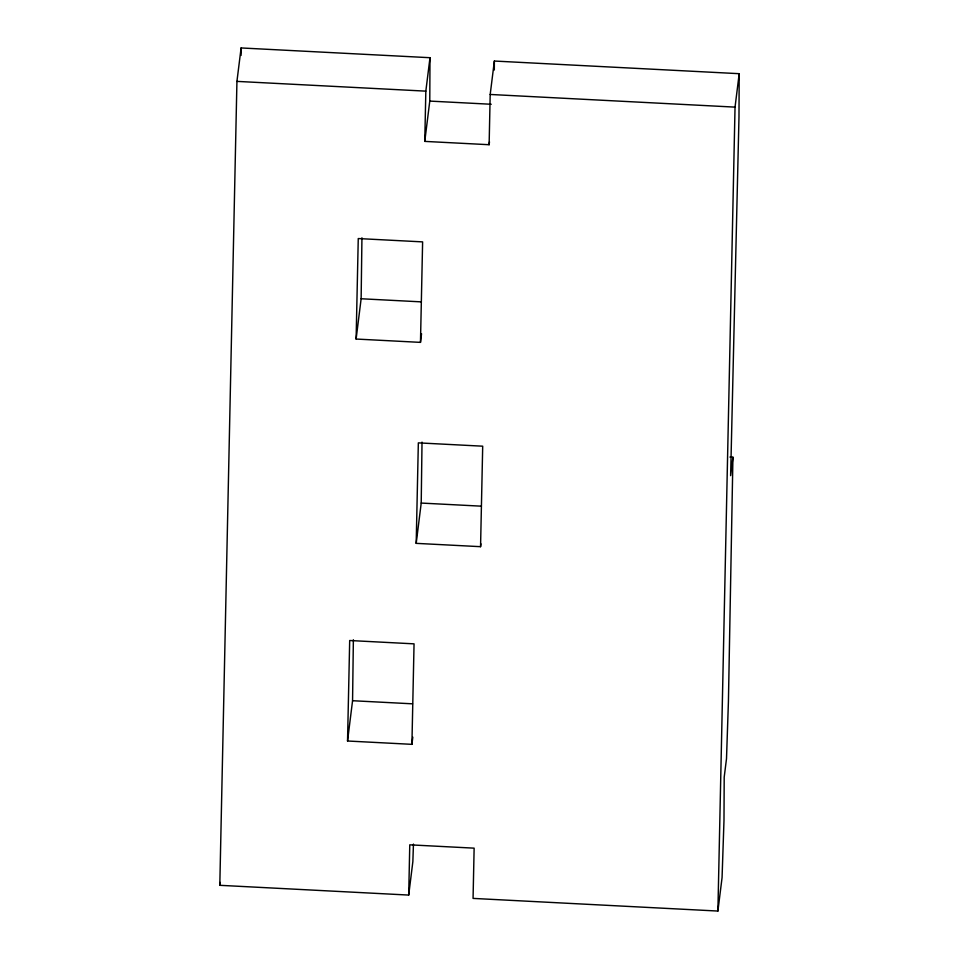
<?xml version="1.0" encoding="UTF-8"?>
<svg xmlns="http://www.w3.org/2000/svg" width="959" height="959" viewBox="0 0 959 959"><rect width="100%" height="100%" fill="white"/><g stroke="black" fill="none" stroke-linecap="round" stroke-linejoin="round"><path stroke-width="1.44" d="M241.069 55.43L241.105 47.95L429.992 57.708L429.776 101.091L424.765 141.393L489.126 144.713L489.486 141.836M412.802 737.147L411.914 744.34L347.542 741.007L352.564 700.717L353.368 639.761M421.552 333.732L420.474 342.375L356.113 339.042L361.135 298.752L361.939 237.796M480.915 543.801L480.555 546.678L416.194 543.357L421.217 503.067L422.02 442.111M494.317 70.007L494.364 61.04L739.197 73.687L738.981 117.07L730.626 475.652L732.928 457.215L729.955 457.071M732.928 457.215L728.42 701.592L726.502 758.701L724.201 777.126L723.985 820.508L722.067 877.617L717.895 911.05L473.063 898.403L474.13 848.152L409.769 844.831L408.702 895.071L219.803 885.313L236.933 81.383L241.105 47.95M347.542 741.007L349.687 640.516L414.048 643.849L411.914 744.34M356.113 339.042L358.258 238.551L422.619 241.884L420.474 342.375M416.194 543.357L418.34 442.866L482.701 446.187L480.555 546.678M424.765 141.393L425.832 91.141L429.992 57.708M489.126 144.713L490.193 94.462L494.364 61.04M717.895 911.05L735.038 107.12L739.197 73.687M413.449 844.076L412.861 861.638L408.702 895.071M219.803 885.313L220.162 882.412M236.933 81.383L425.832 91.141M490.193 94.462L735.038 107.12M429.776 101.091L491.224 104.267M361.135 298.752L421.109 301.857M421.217 503.067L481.19 506.16M352.564 700.717L412.538 703.822"/></g></svg>
